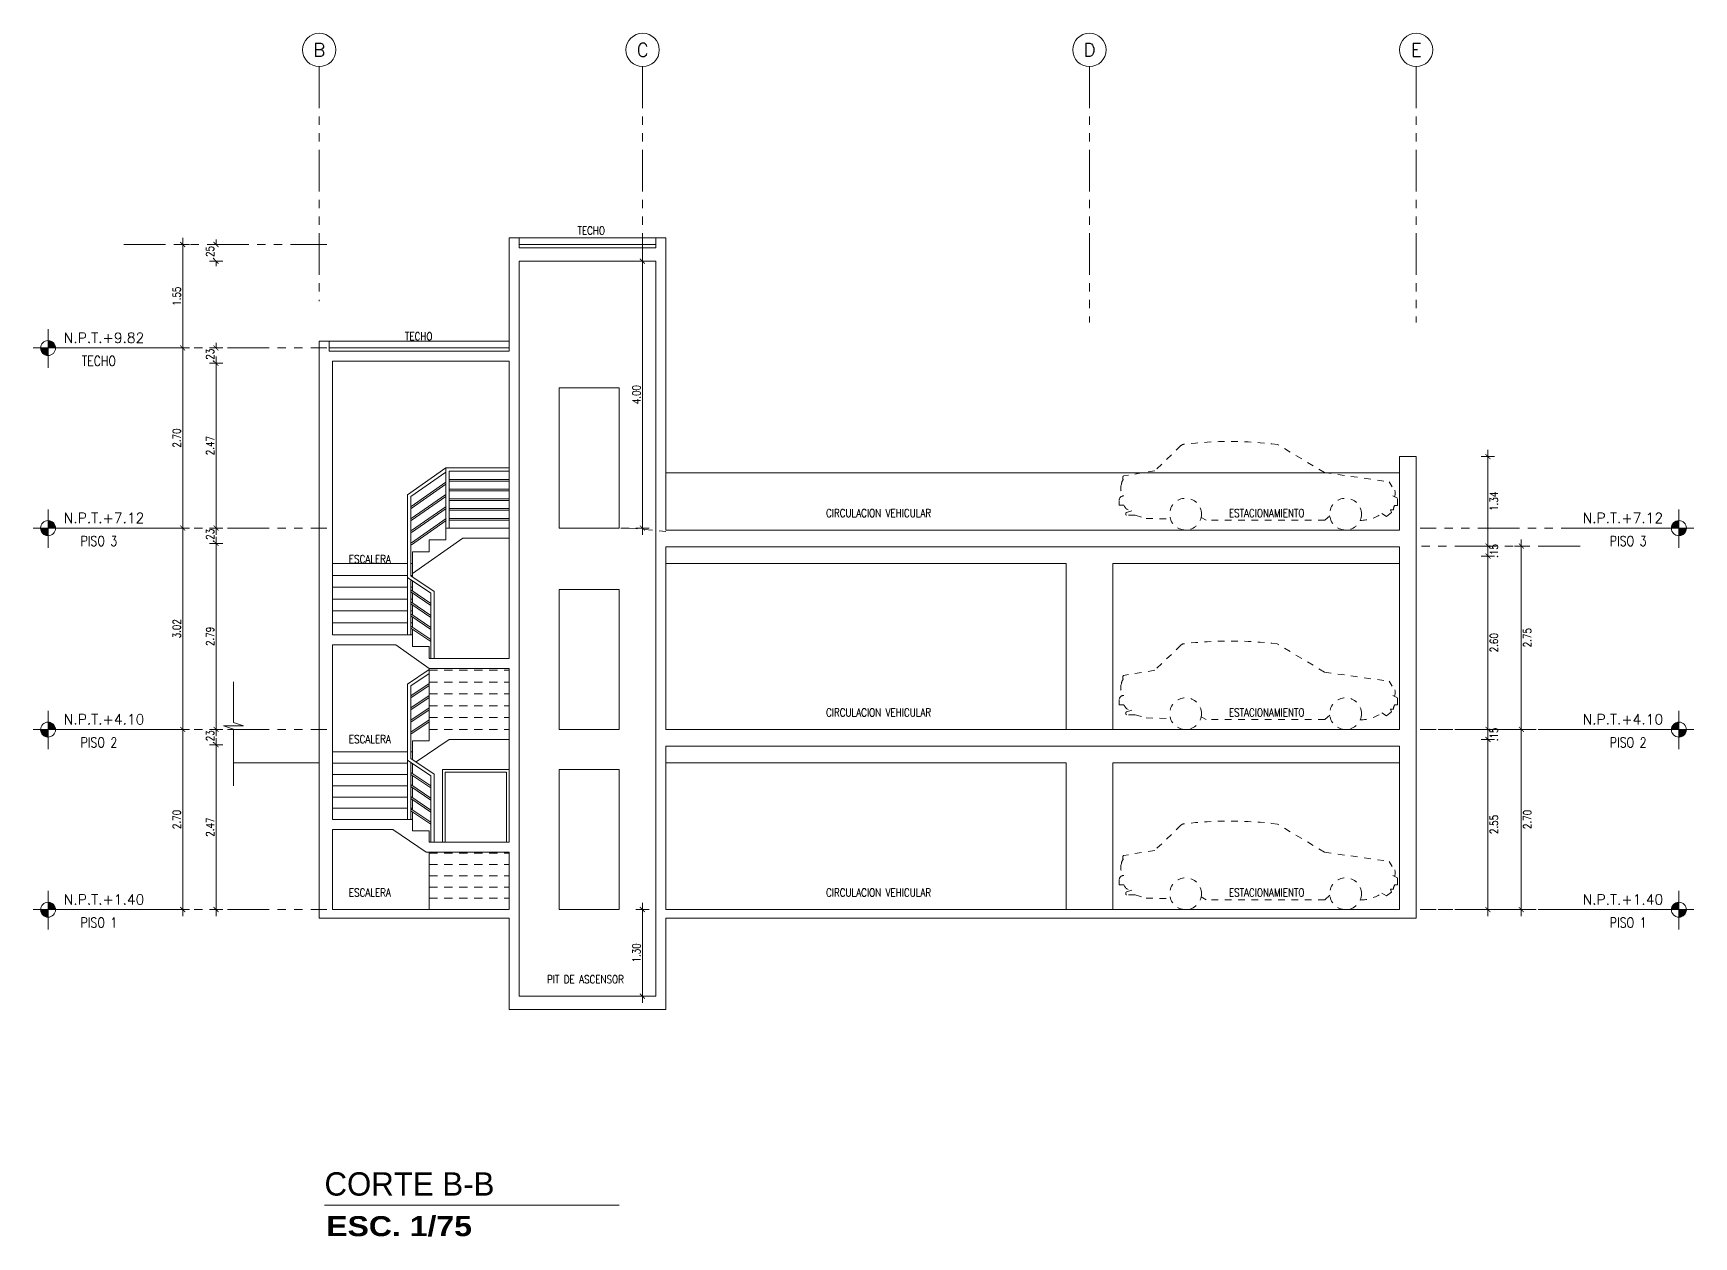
# Model space of a CAD drawing. Header units: millimetres. Extents: x 2085 to 2829, y 1347 to 1643.
# Drawn here: x 2295.91 to 2320.81, y 1400.37 to 1418.41 of the extents above; entities that cross this region are included whole.
import ezdxf
from ezdxf.enums import TextEntityAlignment as Align

# ---------------------------------------------------------------- set-up
doc = ezdxf.new("R2010")
doc.units = ezdxf.units.MM
for name, pattern in [('HIDDEN2', [0.1875, 0.125, -0.0625]), ('PHANTOM', [2.5, 1.25, -0.25, 0.25, -0.25, 0.25, -0.25]), ('PHANTOM2', [1.25, 0.625, -0.125, 0.125, -0.125, 0.125, -0.125])]:
    doc.linetypes.add(name, pattern=pattern)
doc.layers.get('0').update_dxf_attribs({"color": 251, "lineweight": 9})
doc.layers.get('DEFPOINTS').update_dxf_attribs({"color": 251, "lineweight": 9})
for name, color, linetype, lineweight in [('A-BARANDAS', 251, 'Continuous', 9), ('A-COTAS EXT', 251, 'Continuous', 9), ('A-EJES', 251, 'PHANTOM', 9), ('A-HATCH', 251, 'Continuous', 9), ('A-LINEAS', 251, 'Continuous', 9), ('A-MURO BAJO', 251, 'Continuous', 9), ('A-MUROS', 251, 'Continuous', 9), ('A-NIVELES-NPT', 251, 'Continuous', 9), ('A-PROYECCIONES', 251, 'HIDDEN2', 9), ('A-PUERTAS', 251, 'Continuous', 9), ('A-TEXTO-AMBIENTES', 251, 'Continuous', 9), ('A-TEXTO-TITULOS', 251, 'Continuous', 9)]:
    doc.layers.add(name, color=color, linetype=linetype, lineweight=lineweight)
doc.styles.add('R160-75', font='ariblk.ttf', dxfattribs={"height": 0.6})
doc.styles.add('R175-75', font='GOTHIC.TTF', dxfattribs={"height": 0.4})
doc.styles.add('R80', font='romans.shx', dxfattribs={"width": 0.8, "oblique": 15, "height": 0.1})
doc.styles.add('ROMANS', font='romans.shx', dxfattribs={"width": 0.8})
doc.styles.add('TXT_COTAS', font='romans.shx', dxfattribs={"width": 0.8})
doc.dimstyles.new('DLP-COTA 75', dxfattribs={"dimtxt": 0.11, "dimasz": 0.075, "dimexe": 0.1, "dimexo": 0.1, "dimgap": 0.03, "dimtad": 2, "dimzin": 4, "dimdsep": 46, "dimtxsty": 'TXT_COTAS', "dimblk": 'ARCHTICK', "dimcen": 0, "dimdle": 0.1, "dimclrd": 256, "dimclre": 256, "dimclrt": 2, "dimadec": 0, "dimazin": 0, "dimtfac": 1, "dimtix": 1, "dimtofl": 0, "dimtmove": 2, "dimatfit": 3, "dimfxl": 0.1, "dimfxlon": 1, "dimtolj": 1, "dimtzin": 0, "dimlwd": 9, "dimlwe": 9, "dimarcsym": 0})

# ---------------------------------------------------------------- blocks, each defined once
blk = doc.blocks.new('_ArchTick')
at = {"color": 0, "linetype": 'ByBlock', "const_width": 0.15}
blk.add_lwpolyline([(-0.5, -0.5), (0.5, 0.5)], dxfattribs=at)
blk = doc.blocks.new('*D110')
at = {"layer": 'A-COTAS EXT', "lineweight": 9, "transparency": 16777216}
for p, q in [((2298.149, 1407.874), (2298.149, 1411.094)), ((2298.249, 1410.994), (2298.049, 1410.994)), ((2298.249, 1407.974), (2298.049, 1407.974))]:
    blk.add_line(p, q, dxfattribs=at)
at = {"layer": 'DEFPOINTS', "color": 0, "transparency": 16777216}
for p in [(2298.149, 1410.994), (2298.547, 1410.994, 0), (2298.99, 1407.974)]:
    blk.add_point(p, dxfattribs=at)
at = {"layer": 'A-COTAS EXT', "lineweight": 9, "transparency": 16777216, "xscale": 0.075, "yscale": 0.075, "zscale": 0.075}
for p, rotation in [((2298.149, 1410.994), 90), ((2298.149, 1407.974), 270)]:
    blk.add_blockref('_ArchTick', p, dxfattribs=dict(at, rotation=rotation))
at = {"layer": 'A-COTAS EXT', "color": 2, "transparency": 16777216, "insert": (2298.059, 1409.484), "char_height": 0.12, "attachment_point": 5, "rotation": 90, "style": 'TXT_COTAS'}
blk.add_mtext('\\A1;3.02', dxfattribs=at)
blk = doc.blocks.new('*D111')
at = {"layer": 'A-COTAS EXT', "lineweight": 9, "transparency": 16777216}
for p, q in [((2298.749, 1410.764), (2298.549, 1410.764)), ((2298.649, 1407.874), (2298.649, 1410.864)), ((2298.749, 1407.974), (2298.549, 1407.974))]:
    blk.add_line(p, q, dxfattribs=at)
at = {"layer": 'DEFPOINTS', "color": 0, "transparency": 16777216}
for p in [(2298.649, 1410.764), (2298.99, 1410.764, 0), (2298.99, 1407.974)]:
    blk.add_point(p, dxfattribs=at)
at = {"layer": 'A-COTAS EXT', "lineweight": 9, "transparency": 16777216, "xscale": 0.075, "yscale": 0.075, "zscale": 0.075}
for p, rotation in [((2298.649, 1410.764), 90), ((2298.649, 1407.974), 270)]:
    blk.add_blockref('_ArchTick', p, dxfattribs=dict(at, rotation=rotation))
at = {"layer": 'A-COTAS EXT', "color": 2, "transparency": 16777216, "insert": (2298.559, 1409.369), "char_height": 0.12, "attachment_point": 5, "rotation": 90, "style": 'TXT_COTAS'}
blk.add_mtext('\\A1;2.79', dxfattribs=at)
blk = doc.blocks.new('*D112')
at = {"layer": 'A-COTAS EXT', "lineweight": 9, "transparency": 16777216}
for p, q in [((2298.649, 1410.994), (2298.649, 1411.069)), ((2298.749, 1410.994), (2298.549, 1410.994)), ((2298.749, 1410.764), (2298.549, 1410.764)), ((2298.649, 1410.764), (2298.649, 1410.689))]:
    blk.add_line(p, q, dxfattribs=at)
at = {"layer": 'DEFPOINTS', "color": 0, "transparency": 16777216}
for p in [(2298.649, 1410.994), (2298.98, 1410.994), (2298.99, 1410.764)]:
    blk.add_point(p, dxfattribs=at)
at = {"layer": 'A-COTAS EXT', "lineweight": 9, "transparency": 16777216, "xscale": 0.075, "yscale": 0.075, "zscale": 0.075}
for p, rotation in [((2298.649, 1410.994), 270), ((2298.649, 1410.764), 90)]:
    blk.add_blockref('_ArchTick', p, dxfattribs=dict(at, rotation=rotation))
at = {"layer": 'A-COTAS EXT', "color": 2, "transparency": 16777216, "insert": (2298.559, 1410.879), "char_height": 0.12, "attachment_point": 5, "rotation": 90, "style": 'TXT_COTAS'}
blk.add_mtext('\\A1;.23', dxfattribs=at)
blk = doc.blocks.new('*D113')
at = {"layer": 'A-COTAS EXT', "lineweight": 9, "transparency": 16777216}
for p, q in [((2298.149, 1405.174), (2298.149, 1408.074)), ((2298.249, 1407.974), (2298.049, 1407.974)), ((2298.249, 1405.274), (2298.049, 1405.274))]:
    blk.add_line(p, q, dxfattribs=at)
at = {"layer": 'DEFPOINTS', "color": 0, "transparency": 16777216}
for p in [(2298.149, 1407.974), (2298.547, 1407.974), (2298.99, 1405.274)]:
    blk.add_point(p, dxfattribs=at)
at = {"layer": 'A-COTAS EXT', "lineweight": 9, "transparency": 16777216, "xscale": 0.075, "yscale": 0.075, "zscale": 0.075}
for p, rotation in [((2298.149, 1407.974), 90), ((2298.149, 1405.274), 270)]:
    blk.add_blockref('_ArchTick', p, dxfattribs=dict(at, rotation=rotation))
at = {"layer": 'A-COTAS EXT', "color": 2, "transparency": 16777216, "insert": (2298.059, 1406.624), "char_height": 0.12, "attachment_point": 5, "rotation": 90, "style": 'TXT_COTAS'}
blk.add_mtext('\\A1;2.70', dxfattribs=at)
blk = doc.blocks.new('*D114')
at = {"layer": 'A-COTAS EXT', "lineweight": 9, "transparency": 16777216}
for p, q in [((2298.649, 1405.174), (2298.649, 1407.844)), ((2298.749, 1407.744), (2298.549, 1407.744)), ((2298.749, 1405.274), (2298.549, 1405.274))]:
    blk.add_line(p, q, dxfattribs=at)
at = {"layer": 'DEFPOINTS', "color": 0, "transparency": 16777216}
for p in [(2298.649, 1407.744), (2298.99, 1407.744), (2298.99, 1405.274)]:
    blk.add_point(p, dxfattribs=at)
at = {"layer": 'A-COTAS EXT', "lineweight": 9, "transparency": 16777216, "xscale": 0.075, "yscale": 0.075, "zscale": 0.075}
for p, rotation in [((2298.649, 1407.744), 90), ((2298.649, 1405.274), 270)]:
    blk.add_blockref('_ArchTick', p, dxfattribs=dict(at, rotation=rotation))
at = {"layer": 'A-COTAS EXT', "color": 2, "transparency": 16777216, "insert": (2298.559, 1406.509), "char_height": 0.12, "attachment_point": 5, "rotation": 90, "style": 'TXT_COTAS'}
blk.add_mtext('\\A1;2.47', dxfattribs=at)
blk = doc.blocks.new('*D115')
at = {"layer": 'A-COTAS EXT', "lineweight": 9, "transparency": 16777216}
for p, q in [((2298.649, 1407.974), (2298.649, 1408.049)), ((2298.749, 1407.974), (2298.549, 1407.974)), ((2298.749, 1407.744), (2298.549, 1407.744)), ((2298.649, 1407.744), (2298.649, 1407.669))]:
    blk.add_line(p, q, dxfattribs=at)
at = {"layer": 'DEFPOINTS', "color": 0, "transparency": 16777216}
for p in [(2298.649, 1407.974), (2298.98, 1407.974), (2298.99, 1407.744)]:
    blk.add_point(p, dxfattribs=at)
at = {"layer": 'A-COTAS EXT', "lineweight": 9, "transparency": 16777216, "xscale": 0.075, "yscale": 0.075, "zscale": 0.075}
for p, rotation in [((2298.649, 1407.974), 270), ((2298.649, 1407.744), 90)]:
    blk.add_blockref('_ArchTick', p, dxfattribs=dict(at, rotation=rotation))
at = {"layer": 'A-COTAS EXT', "color": 2, "transparency": 16777216, "insert": (2298.559, 1407.859), "char_height": 0.12, "attachment_point": 5, "rotation": 90, "style": 'TXT_COTAS'}
blk.add_mtext('\\A1;.23', dxfattribs=at)
blk = doc.blocks.new('*D116')
at = {"layer": 'A-COTAS EXT', "lineweight": 9, "transparency": 16777216}
for p, q in [((2298.149, 1410.894), (2298.149, 1413.794)), ((2298.249, 1413.694), (2298.049, 1413.694)), ((2298.249, 1410.994), (2298.049, 1410.994))]:
    blk.add_line(p, q, dxfattribs=at)
at = {"layer": 'DEFPOINTS', "color": 0, "transparency": 16777216}
for p in [(2298.149, 1413.694), (2298.547, 1413.694), (2298.99, 1410.994, 0)]:
    blk.add_point(p, dxfattribs=at)
at = {"layer": 'A-COTAS EXT', "lineweight": 9, "transparency": 16777216, "xscale": 0.075, "yscale": 0.075, "zscale": 0.075}
for p, rotation in [((2298.149, 1413.694), 90), ((2298.149, 1410.994), 270)]:
    blk.add_blockref('_ArchTick', p, dxfattribs=dict(at, rotation=rotation))
at = {"layer": 'A-COTAS EXT', "color": 2, "transparency": 16777216, "insert": (2298.059, 1412.344), "char_height": 0.12, "attachment_point": 5, "rotation": 90, "style": 'TXT_COTAS'}
blk.add_mtext('\\A1;2.70', dxfattribs=at)
blk = doc.blocks.new('*D117')
at = {"layer": 'A-COTAS EXT', "lineweight": 9, "transparency": 16777216}
for p, q in [((2298.649, 1410.894), (2298.649, 1413.564)), ((2298.749, 1413.464), (2298.549, 1413.464)), ((2298.749, 1410.994), (2298.549, 1410.994))]:
    blk.add_line(p, q, dxfattribs=at)
at = {"layer": 'DEFPOINTS', "color": 0, "transparency": 16777216}
for p in [(2298.649, 1413.464), (2298.99, 1413.464), (2298.99, 1410.994, 0)]:
    blk.add_point(p, dxfattribs=at)
at = {"layer": 'A-COTAS EXT', "lineweight": 9, "transparency": 16777216, "xscale": 0.075, "yscale": 0.075, "zscale": 0.075}
for p, rotation in [((2298.649, 1413.464), 90), ((2298.649, 1410.994), 270)]:
    blk.add_blockref('_ArchTick', p, dxfattribs=dict(at, rotation=rotation))
at = {"layer": 'A-COTAS EXT', "color": 2, "transparency": 16777216, "insert": (2298.559, 1412.229), "char_height": 0.12, "attachment_point": 5, "rotation": 90, "style": 'TXT_COTAS'}
blk.add_mtext('\\A1;2.47', dxfattribs=at)
blk = doc.blocks.new('*D118')
at = {"layer": 'A-COTAS EXT', "lineweight": 9, "transparency": 16777216}
for p, q in [((2318.224, 1407.874), (2318.224, 1410.824)), ((2318.124, 1410.724), (2318.324, 1410.724)), ((2318.124, 1407.974), (2318.324, 1407.974))]:
    blk.add_line(p, q, dxfattribs=at)
at = {"layer": 'DEFPOINTS', "color": 0, "transparency": 16777216}
for p in [(2317.825, 1410.724, 0), (2318.224, 1410.724), (2317.382, 1407.974)]:
    blk.add_point(p, dxfattribs=at)
at = {"layer": 'A-COTAS EXT', "lineweight": 9, "transparency": 16777216, "xscale": 0.075, "yscale": 0.075, "zscale": 0.075}
for p, rotation in [((2318.224, 1410.724), 90), ((2318.224, 1407.974), 270)]:
    blk.add_blockref('_ArchTick', p, dxfattribs=dict(at, rotation=rotation))
at = {"layer": 'A-COTAS EXT', "color": 2, "transparency": 16777216, "insert": (2318.314, 1409.349), "char_height": 0.12, "attachment_point": 5, "rotation": 90, "style": 'TXT_COTAS'}
blk.add_mtext('\\A1;2.75', dxfattribs=at)
blk = doc.blocks.new('*D119')
at = {"layer": 'A-COTAS EXT', "lineweight": 9, "transparency": 16777216}
for p, q in [((2317.624, 1410.574), (2317.824, 1410.574)), ((2317.724, 1407.874), (2317.724, 1410.674)), ((2317.624, 1407.974), (2317.824, 1407.974))]:
    blk.add_line(p, q, dxfattribs=at)
at = {"layer": 'DEFPOINTS', "color": 0, "transparency": 16777216}
for p in [(2317.382, 1410.574, 0), (2317.724, 1410.574), (2317.382, 1407.974)]:
    blk.add_point(p, dxfattribs=at)
at = {"layer": 'A-COTAS EXT', "lineweight": 9, "transparency": 16777216, "xscale": 0.075, "yscale": 0.075, "zscale": 0.075}
for p, rotation in [((2317.724, 1410.574), 90), ((2317.724, 1407.974), 270)]:
    blk.add_blockref('_ArchTick', p, dxfattribs=dict(at, rotation=rotation))
at = {"layer": 'A-COTAS EXT', "color": 2, "transparency": 16777216, "insert": (2317.814, 1409.274), "char_height": 0.12, "attachment_point": 5, "rotation": 90, "style": 'TXT_COTAS'}
blk.add_mtext('\\A1;2.60', dxfattribs=at)
blk = doc.blocks.new('*D120')
at = {"layer": 'A-COTAS EXT', "lineweight": 9, "transparency": 16777216}
for p, q in [((2317.724, 1410.724), (2317.724, 1410.799)), ((2317.624, 1410.724), (2317.824, 1410.724)), ((2317.624, 1410.574), (2317.824, 1410.574)), ((2317.724, 1410.574), (2317.724, 1410.499))]:
    blk.add_line(p, q, dxfattribs=at)
at = {"layer": 'DEFPOINTS', "color": 0, "transparency": 16777216}
for p in [(2317.382, 1410.574), (2317.392, 1410.724), (2317.724, 1410.724)]:
    blk.add_point(p, dxfattribs=at)
at = {"layer": 'A-COTAS EXT', "lineweight": 9, "transparency": 16777216, "xscale": 0.075, "yscale": 0.075, "zscale": 0.075}
for p, rotation in [((2317.724, 1410.724), 270), ((2317.724, 1410.574), 90)]:
    blk.add_blockref('_ArchTick', p, dxfattribs=dict(at, rotation=rotation))
at = {"layer": 'A-COTAS EXT', "color": 2, "transparency": 16777216, "insert": (2317.814, 1410.649), "char_height": 0.12, "attachment_point": 5, "rotation": 90, "style": 'TXT_COTAS'}
blk.add_mtext('\\A1;.15', dxfattribs=at)
blk = doc.blocks.new('*D121')
at = {"layer": 'A-COTAS EXT', "lineweight": 9, "transparency": 16777216}
for p, q in [((2318.224, 1405.174), (2318.224, 1408.074)), ((2318.124, 1407.974), (2318.324, 1407.974)), ((2318.124, 1405.274), (2318.324, 1405.274))]:
    blk.add_line(p, q, dxfattribs=at)
at = {"layer": 'DEFPOINTS', "color": 0, "transparency": 16777216}
for p in [(2317.825, 1407.974), (2318.224, 1407.974), (2317.382, 1405.274)]:
    blk.add_point(p, dxfattribs=at)
at = {"layer": 'A-COTAS EXT', "lineweight": 9, "transparency": 16777216, "xscale": 0.075, "yscale": 0.075, "zscale": 0.075}
for p, rotation in [((2318.224, 1407.974), 90), ((2318.224, 1405.274), 270)]:
    blk.add_blockref('_ArchTick', p, dxfattribs=dict(at, rotation=rotation))
at = {"layer": 'A-COTAS EXT', "color": 2, "transparency": 16777216, "insert": (2318.314, 1406.624), "char_height": 0.12, "attachment_point": 5, "rotation": 90, "style": 'TXT_COTAS'}
blk.add_mtext('\\A1;2.70', dxfattribs=at)
blk = doc.blocks.new('*D122')
at = {"layer": 'A-COTAS EXT', "lineweight": 9, "transparency": 16777216}
for p, q in [((2317.624, 1407.824), (2317.824, 1407.824)), ((2317.724, 1405.174), (2317.724, 1407.924)), ((2317.624, 1405.274), (2317.824, 1405.274))]:
    blk.add_line(p, q, dxfattribs=at)
at = {"layer": 'DEFPOINTS', "color": 0, "transparency": 16777216}
for p in [(2317.382, 1407.824), (2317.724, 1407.824), (2317.382, 1405.274)]:
    blk.add_point(p, dxfattribs=at)
at = {"layer": 'A-COTAS EXT', "lineweight": 9, "transparency": 16777216, "xscale": 0.075, "yscale": 0.075, "zscale": 0.075}
for p, rotation in [((2317.724, 1407.824), 90), ((2317.724, 1405.274), 270)]:
    blk.add_blockref('_ArchTick', p, dxfattribs=dict(at, rotation=rotation))
at = {"layer": 'A-COTAS EXT', "color": 2, "transparency": 16777216, "insert": (2317.814, 1406.549), "char_height": 0.12, "attachment_point": 5, "rotation": 90, "style": 'TXT_COTAS'}
blk.add_mtext('\\A1;2.55', dxfattribs=at)
blk = doc.blocks.new('*D123')
at = {"layer": 'A-COTAS EXT', "lineweight": 9, "transparency": 16777216}
for p, q in [((2317.724, 1407.974), (2317.724, 1408.049)), ((2317.624, 1407.974), (2317.824, 1407.974)), ((2317.624, 1407.824), (2317.824, 1407.824)), ((2317.724, 1407.824), (2317.724, 1407.749))]:
    blk.add_line(p, q, dxfattribs=at)
at = {"layer": 'DEFPOINTS', "color": 0, "transparency": 16777216}
for p in [(2317.382, 1407.824), (2317.392, 1407.974), (2317.724, 1407.974)]:
    blk.add_point(p, dxfattribs=at)
at = {"layer": 'A-COTAS EXT', "lineweight": 9, "transparency": 16777216, "xscale": 0.075, "yscale": 0.075, "zscale": 0.075}
for p, rotation in [((2317.724, 1407.974), 270), ((2317.724, 1407.824), 90)]:
    blk.add_blockref('_ArchTick', p, dxfattribs=dict(at, rotation=rotation))
at = {"layer": 'A-COTAS EXT', "color": 2, "transparency": 16777216, "insert": (2317.814, 1407.899), "char_height": 0.12, "attachment_point": 5, "rotation": 90, "style": 'TXT_COTAS'}
blk.add_mtext('\\A1;.15', dxfattribs=at)
blk = doc.blocks.new('*D124')
at = {"layer": 'A-COTAS EXT', "lineweight": 9, "transparency": 16777216}
for p, q in [((2317.624, 1412.064), (2317.824, 1412.064)), ((2317.724, 1410.624), (2317.724, 1412.164)), ((2317.624, 1410.724), (2317.824, 1410.724))]:
    blk.add_line(p, q, dxfattribs=at)
at = {"layer": 'DEFPOINTS', "color": 0, "transparency": 16777216}
for p in [(2316.647, 1412.064, 0), (2317.724, 1412.064), (2317.382, 1410.724, 0)]:
    blk.add_point(p, dxfattribs=at)
at = {"layer": 'A-COTAS EXT', "lineweight": 9, "transparency": 16777216, "xscale": 0.075, "yscale": 0.075, "zscale": 0.075}
for p, rotation in [((2317.724, 1412.064), 90), ((2317.724, 1410.724), 270)]:
    blk.add_blockref('_ArchTick', p, dxfattribs=dict(at, rotation=rotation))
at = {"layer": 'A-COTAS EXT', "color": 2, "transparency": 16777216, "insert": (2317.814, 1411.394), "char_height": 0.12, "attachment_point": 5, "rotation": 90, "style": 'TXT_COTAS'}
blk.add_mtext('\\A1;1.34', dxfattribs=at)
blk = doc.blocks.new('A$C69A92EB5')
at = {"layer": 'A-PROYECCIONES', "color": 252, "ltscale": 0.7}
for p, q in [((-1.245, 1.117), (-1.639, 0.74)), ((0.908, 0.712), (0.204, 1.134)), ((-1.639, 0.74), (-2.108, 0.662)), ((0.908, 0.712), (1.876, 0.575)), ((1.923, 0.5), (1.876, 0.575)), ((-2.172, 0.294), (-2.172, 0.223)), ((2.001, 0.328), (1.932, 0.363)), ((2.001, 0.221), (2.001, 0.328)), ((-2.102, 0.223), (-2.172, 0.223)), ((-1.982, 0.141), (-2.064, 0.116)), ((-1.932, 0.074), (-2.064, 0.074)), ((-1.932, 0.074), (-1.766, 0.025)), ((-1.766, 0.025), (-1.402, 0.016)), ((-0.868, 0), (-0.944, 0.041)), ((0.911, 0), (-0.868, 0)), ((0.911, 0), (0.987, 0.067)), ((1.766, 0.1), (1.839, 0.056)), ((1.839, 0.056), (1.913, 0.115)), ((1.913, 0.115), (1.895, 0.156)), ((1.942, 0.156), (1.895, 0.156)), ((1.962, 0.221), (2.001, 0.221))]:
    blk.add_line(p, q, dxfattribs=at)
for centre in [(-1.176, 0.09), (1.224, 0.09)]:
    blk.add_circle(centre, 0.238, dxfattribs=at)
for centre, radius, start, end in [((-1.195, 1.068), 0.07, 96.8241, 135.38), ((-0.512, -4.644), 5.823, 82.9344, 96.8241), ((-1.98, 0.481), 0.169, 160.2802, 223.6862), ((-2, 0.525), 0.139, 143.2856, 174.5745), ((-2.065, 0.631), 0.0529, 144.5797, 206.5352), ((1.843, 0.404), 0.125, 334.4822, 50.1738), ((-2.102, 0.294), 0.07, 90, 180), ((-1.982, 0.27), 0.129, 201.1239, 270), ((-2.047, 0.095), 0.0269, 129.8126, 230.1874), ((1.442, 0.555), 0.559, 270, 305.3582), ((2.056, 0.156), 0.115, 145.5522, 179.8152)]:
    blk.add_arc(centre, radius, start, end, dxfattribs=at)
blk = doc.blocks.new('*D131')
at = {"layer": 'A-COTAS EXT', "lineweight": 9, "transparency": 16777216}
for p, q in [((2298.249, 1415.244), (2298.049, 1415.244)), ((2298.149, 1413.594), (2298.149, 1415.344)), ((2298.249, 1413.694), (2298.049, 1413.694))]:
    blk.add_line(p, q, dxfattribs=at)
at = {"layer": 'DEFPOINTS', "color": 0, "transparency": 16777216}
for p in [(2298.149, 1415.244), (2298.99, 1415.244), (2298.99, 1413.694)]:
    blk.add_point(p, dxfattribs=at)
at = {"layer": 'A-COTAS EXT', "lineweight": 9, "transparency": 16777216, "xscale": 0.075, "yscale": 0.075, "zscale": 0.075}
for p, rotation in [((2298.149, 1415.244), 90), ((2298.149, 1413.694), 270)]:
    blk.add_blockref('_ArchTick', p, dxfattribs=dict(at, rotation=rotation))
at = {"layer": 'A-COTAS EXT', "color": 2, "transparency": 16777216, "insert": (2298.059, 1414.469), "char_height": 0.12, "attachment_point": 5, "rotation": 90, "style": 'TXT_COTAS'}
blk.add_mtext('\\A1;1.55', dxfattribs=at)
blk = doc.blocks.new('*D142')
at = {"layer": 'A-COTAS EXT', "lineweight": 9, "transparency": 16777216}
for p, q in [((2298.749, 1415.244), (2298.549, 1415.244)), ((2298.649, 1415.244), (2298.649, 1415.319)), ((2298.749, 1414.994), (2298.549, 1414.994)), ((2298.649, 1414.994), (2298.649, 1414.919))]:
    blk.add_line(p, q, dxfattribs=at)
at = {"layer": 'DEFPOINTS', "color": 0, "transparency": 16777216}
for p in [(2298.649, 1415.244), (2298.99, 1415.244), (2298.99, 1414.994)]:
    blk.add_point(p, dxfattribs=at)
at = {"layer": 'A-COTAS EXT', "lineweight": 9, "transparency": 16777216, "xscale": 0.075, "yscale": 0.075, "zscale": 0.075}
for p, rotation in [((2298.649, 1415.244), 270), ((2298.649, 1414.994), 90)]:
    blk.add_blockref('_ArchTick', p, dxfattribs=dict(at, rotation=rotation))
at = {"layer": 'A-COTAS EXT', "color": 2, "transparency": 16777216, "insert": (2298.559, 1415.119), "char_height": 0.12, "attachment_point": 5, "rotation": 90, "style": 'TXT_COTAS'}
blk.add_mtext('\\A1;.25', dxfattribs=at)
blk = doc.blocks.new('*D143')
at = {"layer": 'A-COTAS EXT', "lineweight": 9, "transparency": 16777216}
for p, q in [((2298.649, 1413.694), (2298.649, 1413.769)), ((2298.749, 1413.694), (2298.549, 1413.694)), ((2298.749, 1413.464), (2298.549, 1413.464)), ((2298.649, 1413.464), (2298.649, 1413.389))]:
    blk.add_line(p, q, dxfattribs=at)
at = {"layer": 'DEFPOINTS', "color": 0, "transparency": 16777216}
for p in [(2298.649, 1413.694), (2298.99, 1413.694), (2298.99, 1413.464, 0)]:
    blk.add_point(p, dxfattribs=at)
at = {"layer": 'A-COTAS EXT', "lineweight": 9, "transparency": 16777216, "xscale": 0.075, "yscale": 0.075, "zscale": 0.075}
for p, rotation in [((2298.649, 1413.694), 270), ((2298.649, 1413.464), 90)]:
    blk.add_blockref('_ArchTick', p, dxfattribs=dict(at, rotation=rotation))
at = {"layer": 'A-COTAS EXT', "color": 2, "transparency": 16777216, "insert": (2298.559, 1413.579), "char_height": 0.12, "attachment_point": 5, "rotation": 90, "style": 'TXT_COTAS'}
blk.add_mtext('\\A1;.23', dxfattribs=at)
blk = doc.blocks.new('*D144')
at = {"layer": 'A-COTAS EXT', "lineweight": 9, "transparency": 16777216}
for p, q in [((2305.043, 1405.374), (2305.043, 1403.874)), ((2305.143, 1405.274), (2304.943, 1405.274)), ((2305.143, 1403.974), (2304.943, 1403.974))]:
    blk.add_line(p, q, dxfattribs=at)
at = {"layer": 'DEFPOINTS', "color": 0, "transparency": 16777216}
for p in [(2305.247, 1405.274), (2305.043, 1403.974), (2305.247, 1403.974)]:
    blk.add_point(p, dxfattribs=at)
at = {"layer": 'A-COTAS EXT', "lineweight": 9, "transparency": 16777216, "xscale": 0.075, "yscale": 0.075, "zscale": 0.075}
for p, rotation in [((2305.043, 1405.274), 90), ((2305.043, 1403.974), 270)]:
    blk.add_blockref('_ArchTick', p, dxfattribs=dict(at, rotation=rotation))
at = {"layer": 'A-COTAS EXT', "color": 2, "transparency": 16777216, "insert": (2304.953, 1404.624), "char_height": 0.12, "attachment_point": 5, "rotation": 90, "style": 'TXT_COTAS'}
blk.add_mtext('\\A1;1.30', dxfattribs=at)
blk = doc.blocks.new('*D138')
at = {"layer": 'A-COTAS EXT', "lineweight": 9, "transparency": 16777216}
for p, q in [((2305.143, 1414.994), (2304.943, 1414.994)), ((2305.043, 1410.894), (2305.043, 1415.094)), ((2305.143, 1410.994), (2304.943, 1410.994))]:
    blk.add_line(p, q, dxfattribs=at)
at = {"layer": 'DEFPOINTS', "color": 0, "transparency": 16777216}
for p in [(2305.043, 1414.994), (2305.247, 1414.994), (2305.247, 1410.994)]:
    blk.add_point(p, dxfattribs=at)
at = {"layer": 'A-COTAS EXT', "lineweight": 9, "transparency": 16777216, "xscale": 0.075, "yscale": 0.075, "zscale": 0.075}
for p, rotation in [((2305.043, 1414.994), 90), ((2305.043, 1410.994), 270)]:
    blk.add_blockref('_ArchTick', p, dxfattribs=dict(at, rotation=rotation))
at = {"layer": 'A-COTAS EXT', "color": 2, "transparency": 16777216, "insert": (2304.953, 1412.994), "char_height": 0.12, "attachment_point": 5, "rotation": 90, "style": 'TXT_COTAS'}
blk.add_mtext('\\A1;4.00', dxfattribs=at)
blk = doc.blocks.new('SIM NIVEL PLANTA')
at = {"linetype": 'Continuous'}
h = blk.add_hatch(dxfattribs=at)
h.set_pattern_fill('_USER', color=256, scale=0.099996, angle=45, style=0, pattern_type=0)
h.set_pattern_definition([(45, (35396.10581, 26516.4892), (-0.0707080889, 0.0707080889), [])])
h.paths.add_polyline_path([(-17.03, 0), (-15.53, 0, 0.409209), (-17.03, 1.47)])
h.paths.add_polyline_path([(-18.53, 0, 0.419236), (-17.03, -1.53), (-17.03, 0)])
for p, q in [((-17.03, -3.97), (-17.03, 3.72)), ((4.81, 0), (-20, 0))]:
    blk.add_line(p, q)
blk.add_circle((-17.03, -0.03), 1.5, dxfattribs=at)
at = {"style": 'R80'}
blk.add_attdef('N.P.T.+0.00', text='', height=2.03, dxfattribs=at).set_placement((-5.83, 2.01), align=Align.MIDDLE_CENTER)

msp = doc.modelspace()

# ---------------------------------------------------------------- linework, layer by layer
at = {"color": 8}
for p, q in [((2303.197, 1415.344), (2305.247, 1415.344)), ((2300.347, 1413.794), (2303.047, 1413.794)), ((2305.397, 1411.822, 0.006), (2316.397, 1411.822, 0))]:
    msp.add_line(p, q, dxfattribs=at)
at = {"color": 6}
for p, q in [((2301.522, 1411.494), (2302.097, 1411.894)), ((2301.572, 1411.468), (2302.097, 1411.833)), ((2301.574, 1411.317), (2302.097, 1411.68)), ((2301.575, 1411.287), (2302.097, 1411.65)), ((2301.522, 1411.494), (2301.522, 1410.251)), ((2301.572, 1411.467), (2301.572, 1410.278)), ((2301.577, 1411.136), (2302.097, 1411.498)), ((2301.577, 1411.106), (2302.097, 1411.468)), ((2301.579, 1410.955), (2302.099, 1411.317)), ((2301.58, 1410.925), (2302.1, 1411.287)), ((2301.582, 1410.774), (2302.102, 1411.136)), ((2301.582, 1410.744), (2302.102, 1411.106)), ((2301.572, 1410.278), (2301.922, 1410.042)), ((2301.522, 1410.251), (2301.872, 1410.015)), ((2301.522, 1410.251), (2301.522, 1409.395)), ((2301.572, 1410.218), (2301.572, 1409.395)), ((2301.572, 1410.067), (2301.872, 1409.864)), ((2301.572, 1410.037), (2301.872, 1409.834)), ((2301.872, 1410.015), (2301.872, 1409.039)), ((2301.922, 1410.042), (2301.922, 1409.039)), ((2301.572, 1409.886), (2301.872, 1409.683)), ((2301.572, 1409.856), (2301.872, 1409.653)), ((2301.572, 1409.705), (2301.872, 1409.502)), ((2301.572, 1409.675), (2301.872, 1409.472)), ((2301.572, 1409.524), (2301.872, 1409.321)), ((2301.572, 1409.494), (2301.872, 1409.291)), ((2301.522, 1408.654), (2301.847, 1408.874)), ((2301.572, 1408.628), (2301.847, 1408.813)), ((2301.522, 1408.654), (2301.522, 1407.636)), ((2301.572, 1408.477), (2301.847, 1408.662)), ((2301.572, 1408.447), (2301.847, 1408.632)), ((2301.572, 1408.628), (2301.572, 1407.636)), ((2301.572, 1408.296), (2301.847, 1408.481)), ((2301.572, 1408.266), (2301.847, 1408.451)), ((2301.572, 1408.115), (2301.847, 1408.3)), ((2301.572, 1408.085), (2301.847, 1408.27)), ((2301.572, 1407.934), (2301.847, 1408.119)), ((2301.572, 1407.904), (2301.847, 1408.089)), ((2301.522, 1407.636), (2301.522, 1406.624)), ((2301.572, 1407.636), (2301.572, 1407.54)), ((2301.572, 1407.54), (2301.922, 1407.304)), ((2301.522, 1407.514), (2301.872, 1407.278)), ((2301.572, 1407.48), (2301.572, 1406.624)), ((2301.572, 1407.329), (2301.872, 1407.127)), ((2301.572, 1407.299), (2301.872, 1407.097)), ((2301.872, 1407.278), (2301.872, 1406.286)), ((2301.922, 1407.304), (2301.922, 1406.286)), ((2301.572, 1407.148), (2301.872, 1406.946)), ((2301.572, 1407.118), (2301.872, 1406.916)), ((2301.518, 1406.792), (2301.522, 1406.79)), ((2301.572, 1406.967), (2301.872, 1406.765)), ((2301.572, 1406.937), (2301.872, 1406.735)), ((2301.572, 1406.786), (2301.872, 1406.584)), ((2301.572, 1406.756), (2301.872, 1406.554))]:
    msp.add_line(p, q, dxfattribs=at)
at = {"layer": 'A-BARANDAS'}
for p, q in [((2303.047, 1411.894), (2302.097, 1411.894)), ((2302.097, 1411.894), (2302.097, 1410.994)), ((2303.047, 1411.844), (2302.147, 1411.844)), ((2302.147, 1411.844), (2302.147, 1410.994)), ((2303.047, 1411.723), (2302.147, 1411.723)), ((2303.047, 1411.698), (2302.147, 1411.698)), ((2302.147, 1411.577), (2303.047, 1411.577)), ((2302.147, 1411.552), (2303.047, 1411.552)), ((2302.147, 1411.431), (2303.047, 1411.431)), ((2302.147, 1411.406), (2303.047, 1411.406)), ((2302.147, 1411.285), (2303.047, 1411.285)), ((2302.147, 1411.26), (2303.047, 1411.26)), ((2302.147, 1411.139), (2303.047, 1411.139)), ((2302.147, 1411.114), (2303.047, 1411.114))]:
    msp.add_line(p, q, dxfattribs=at)
at = {"layer": 'A-EJES', "ltscale": 0.5}
for p, q in [((2297.268, 1415.244, 0), (2300.312, 1415.244, 0)), ((2297.572, 1413.694), (2300.312, 1413.694)), ((2297.572, 1410.994, 0), (2300.312, 1410.994, 0)), ((2319.449, 1410.994, 0), (2316.709, 1410.994, 0)), ((2319.104, 1410.724, 0), (2316.66, 1410.724, 0)), ((2297.572, 1407.974), (2300.312, 1407.974)), ((2319.104, 1407.974), (2316.66, 1407.974)), ((2319.449, 1407.974), (2316.709, 1407.974)), ((2297.572, 1405.274), (2300.312, 1405.274)), ((2319.104, 1405.274), (2316.66, 1405.274)), ((2319.449, 1405.274), (2316.709, 1405.274))]:
    msp.add_line(p, q, dxfattribs=at)
at = {"layer": 'A-EJES', "linetype": 'PHANTOM2'}
for points in [[(2300.197, 1417.915), (2300.197, 1414.394)], [(2305.047, 1417.915), (2305.047, 1414.074)], [(2311.747, 1417.915), (2311.747, 1414.074)], [(2316.647, 1417.915), (2316.647, 1414.074)]]:
    msp.add_lwpolyline(points, dxfattribs=at)
at = {"layer": 'A-EJES', "linetype": 'Continuous'}
for centre in [(2300.197, 1418.162), (2305.047, 1418.162), (2311.747, 1418.162), (2316.647, 1418.162)]:
    msp.add_circle(centre, 0.25, dxfattribs=at)
at = {"layer": 'A-LINEAS', "linetype": 'Continuous'}
msp.add_lwpolyline([(2298.91, 1407.13), (2298.91, 1407.98), (2298.76, 1408.03), (2299.06, 1408.03), (2298.91, 1408.08), (2298.91, 1408.686)], dxfattribs=at)
at = {"layer": 'A-MURO BAJO'}
for p, q in [((2303.197, 1415.244), (2305.247, 1415.244)), ((2300.347, 1413.694), (2303.047, 1413.694)), ((2301.597, 1410.312), (2302.351, 1410.844)), ((2301.847, 1410.638), (2301.847, 1410.816)), ((2301.847, 1410.816), (2302.097, 1410.816)), ((2302.097, 1410.994), (2303.047, 1410.994)), ((2302.097, 1410.816), (2302.097, 1410.991)), ((2302.351, 1410.844), (2303.047, 1410.844)), ((2301.597, 1410.261), (2301.597, 1410.638)), ((2301.597, 1410.638), (2301.847, 1410.638)), ((2301.522, 1410.461), (2300.397, 1410.461)), ((2301.526, 1410.283), (2300.397, 1410.283)), ((2301.597, 1410.461), (2301.572, 1410.461)), ((2301.597, 1410.283), (2301.572, 1410.283)), ((2305.397, 1410.464), (2311.397, 1410.464)), ((2311.397, 1410.464), (2311.397, 1407.974)), ((2312.097, 1410.464), (2312.097, 1407.974)), ((2312.097, 1410.464), (2316.397, 1410.464)), ((2301.522, 1410.105), (2300.397, 1410.105)), ((2301.597, 1410.105), (2301.572, 1410.105)), ((2301.597, 1410.05), (2301.597, 1410.201)), ((2301.597, 1409.869), (2301.597, 1410.02)), ((2301.522, 1409.928), (2300.397, 1409.928)), ((2301.573, 1409.999), (2301.572, 1409.999)), ((2301.597, 1409.928), (2301.572, 1409.928)), ((2301.597, 1409.688), (2301.597, 1409.839)), ((2301.522, 1409.75), (2300.397, 1409.75)), ((2301.522, 1409.572), (2300.397, 1409.572)), ((2301.597, 1409.75), (2301.572, 1409.75)), ((2301.597, 1409.572), (2301.572, 1409.572)), ((2301.597, 1409.507), (2301.597, 1409.658)), ((2301.597, 1409.395), (2301.597, 1409.477)), ((2301.847, 1408.889), (2301.847, 1407.974)), ((2301.597, 1407.524), (2301.597, 1407.805)), ((2301.597, 1407.805), (2301.847, 1407.805)), ((2302.143, 1407.824), (2301.648, 1407.489)), ((2301.847, 1407.805), (2301.847, 1407.974)), ((2302.143, 1407.824), (2303.047, 1407.824)), ((2301.522, 1407.636), (2300.397, 1407.636)), ((2301.597, 1407.636), (2301.572, 1407.636)), ((2301.522, 1407.467), (2300.397, 1407.467)), ((2301.522, 1407.299), (2300.397, 1407.299)), ((2301.573, 1407.299), (2301.572, 1407.299)), ((2301.597, 1407.312), (2301.597, 1407.463)), ((2301.603, 1407.459), (2301.597, 1407.455)), ((2301.597, 1407.131), (2301.597, 1407.282)), ((2305.397, 1407.474), (2311.397, 1407.474)), ((2311.397, 1407.474), (2311.397, 1405.274)), ((2312.097, 1407.474), (2316.397, 1407.474)), ((2312.097, 1407.474), (2312.097, 1405.274)), ((2301.522, 1407.13), (2300.397, 1407.13)), ((2301.597, 1406.95), (2301.597, 1407.101)), ((2301.522, 1406.961), (2300.397, 1406.961)), ((2301.522, 1406.792), (2300.397, 1406.792)), ((2301.597, 1406.792), (2301.572, 1406.792)), ((2301.597, 1406.961), (2301.581, 1406.961)), ((2301.597, 1406.769), (2301.597, 1406.92)), ((2301.597, 1406.624), (2301.597, 1406.739)), ((2301.847, 1406.136), (2301.847, 1405.274))]:
    msp.add_line(p, q, dxfattribs=at)
for points in [[(2303.797, 1413.094), (2304.697, 1413.094), (2304.697, 1410.994), (2303.797, 1410.994)], [(2303.797, 1410.074), (2304.697, 1410.074), (2304.697, 1407.974), (2303.797, 1407.974)], [(2303.797, 1407.374), (2304.697, 1407.374), (2304.697, 1405.274), (2303.797, 1405.274)]]:
    msp.add_lwpolyline(points, close=True, dxfattribs=at)
at = {"layer": 'A-MUROS'}
for p, q in [((2303.047, 1415.344), (2303.047, 1413.644)), ((2303.197, 1415.344), (2303.047, 1415.344)), ((2303.197, 1415.194), (2303.197, 1415.344)), ((2305.247, 1415.194), (2305.247, 1415.344)), ((2305.247, 1415.344), (2305.397, 1415.344)), ((2305.397, 1415.344), (2305.397, 1410.964)), ((2303.197, 1415.194), (2305.247, 1415.194)), ((2303.197, 1414.994), (2303.197, 1407.974)), ((2303.197, 1414.994), (2305.247, 1414.994)), ((2305.247, 1414.994), (2305.247, 1403.974)), ((2300.197, 1405.144), (2300.197, 1413.794)), ((2300.347, 1413.794), (2300.197, 1413.794)), ((2300.347, 1413.644), (2300.347, 1413.794)), ((2300.347, 1413.644), (2303.047, 1413.644)), ((2300.397, 1409.395), (2300.397, 1413.494)), ((2300.397, 1413.494), (2303.047, 1413.494)), ((2303.047, 1413.494), (2303.047, 1409.039)), ((2316.397, 1412.064, 0), (2316.647, 1412.064, 0)), ((2316.397, 1410.964), (2316.397, 1412.064, 0)), ((2316.647, 1405.144), (2316.647, 1412.064, 0)), ((2305.397, 1410.964), (2316.397, 1410.964)), ((2305.397, 1410.714), (2305.397, 1407.974)), ((2305.397, 1410.714), (2316.397, 1410.714)), ((2316.397, 1407.974), (2316.397, 1410.714)), ((2300.397, 1406.624), (2300.397, 1409.245)), ((2300.397, 1409.245), (2301.347, 1409.245)), ((2301.347, 1409.245), (2301.847, 1408.889)), ((2301.847, 1408.889), (2303.047, 1408.889)), ((2303.047, 1408.889), (2303.047, 1406.286)), ((2303.197, 1407.974), (2303.197, 1403.974)), ((2305.397, 1407.974), (2316.397, 1407.974)), ((2305.397, 1407.724), (2305.397, 1405.274)), ((2305.397, 1407.724), (2316.397, 1407.724)), ((2316.397, 1405.274), (2316.397, 1407.724)), ((2300.197, 1407.474), (2298.91, 1407.474)), ((2300.397, 1405.274), (2300.397, 1406.474)), ((2300.397, 1406.474), (2301.301, 1406.474)), ((2301.301, 1406.474), (2301.801, 1406.136)), ((2301.801, 1406.136), (2303.047, 1406.136)), ((2303.047, 1406.136), (2303.047, 1405.274)), ((2300.197, 1405.144), (2303.047, 1405.144)), ((2300.397, 1405.274), (2303.047, 1405.274)), ((2303.047, 1405.144), (2303.047, 1403.774)), ((2305.397, 1405.274), (2316.397, 1405.274)), ((2305.397, 1405.144), (2305.397, 1403.774)), ((2305.397, 1405.144), (2316.647, 1405.144)), ((2303.197, 1403.974), (2305.247, 1403.974)), ((2303.047, 1403.774), (2305.397, 1403.774))]:
    msp.add_line(p, q, dxfattribs=at)
at = {"layer": 'A-MUROS', "color": 251}
for points in [[(2303.047, 1409.039), (2301.847, 1409.039), (2301.847, 1409.217), (2301.597, 1409.217), (2301.597, 1409.395), (2300.397, 1409.395)], [(2303.047, 1406.286), (2301.847, 1406.286), (2301.847, 1406.455), (2301.597, 1406.455), (2301.597, 1406.624), (2300.397, 1406.624)]]:
    msp.add_lwpolyline(points, dxfattribs=at)
at = {"layer": 'A-PROYECCIONES'}
for p, q in [((2304.847, 1410.994), (2304.531, 1410.994)), ((2304.847, 1410.994), (2305.397, 1410.944)), ((2301.847, 1408.862), (2303.047, 1408.862)), ((2301.847, 1408.684), (2303.047, 1408.684)), ((2301.847, 1408.506), (2303.047, 1408.506)), ((2301.847, 1408.329), (2303.047, 1408.329)), ((2301.847, 1408.151), (2303.047, 1408.151)), ((2301.847, 1407.974), (2303.047, 1407.974)), ((2301.847, 1406.117), (2303.047, 1406.117)), ((2301.847, 1405.949), (2303.047, 1405.949)), ((2301.847, 1405.78), (2303.047, 1405.78)), ((2301.847, 1405.611), (2303.047, 1405.611)), ((2301.847, 1405.442), (2303.047, 1405.442))]:
    msp.add_line(p, q, dxfattribs=at)
at = {"layer": 'A-PUERTAS', "color": 4}
msp.add_lwpolyline([(2302.047, 1406.286), (2302.047, 1407.374), (2303.047, 1407.374), (2303.047, 1406.286)], dxfattribs=at)
at = {"layer": 'A-PUERTAS', "color": 7}
msp.add_lwpolyline([(2302.087, 1406.286), (2302.087, 1407.334), (2303.007, 1407.334), (2303.007, 1406.286)], dxfattribs=at)
at = {"layer": 'A-TEXTO-TITULOS', "color": 1}
msp.add_lwpolyline([(2300.275, 1400.84), (2304.694, 1400.84)], dxfattribs=at)

# ---------------------------------------------------------------- block references
at = {"layer": 'A-HATCH'}
for p in [(2314.365, 1411.112, 0), (2314.365, 1408.121, 0), (2314.365, 1405.421, 0)]:
    msp.add_blockref('A$C69A92EB5', p, dxfattribs=at)
at = {"layer": 'A-NIVELES-NPT', "xscale": 0.075, "yscale": 0.075, "zscale": 0.075}
for p, values in [((2297.407, 1413.694), {'N.P.T.+0.00': 'N.P.T.+9.82'}), ((2297.407, 1410.994, 0), {'N.P.T.+0.00': 'N.P.T.+7.12'}), ((2297.407, 1407.974), {'N.P.T.+0.00': 'N.P.T.+4.10'}), ((2297.407, 1405.274), {'N.P.T.+0.00': 'N.P.T.+1.40'})]:
    msp.add_blockref('SIM NIVEL PLANTA', p, dxfattribs=at).add_auto_attribs(values)
at = {"layer": 'A-NIVELES-NPT'}
ref = msp.add_blockref('SIM NIVEL PLANTA', (2319.31, 1410.994, 0), dxfattribs=dict(at, xscale=-0.075, yscale=0.075, zscale=0.075))
ref.add_attrib('N.P.T.+0.00', 'N.P.T.+7.12', dxfattribs={"layer": '0', "height": 0.15225, "style": 'R80'}).set_placement((2319.747, 1411.145, 0), align=Align.MIDDLE_CENTER)
ref = msp.add_blockref('SIM NIVEL PLANTA', (2319.31, 1407.974, 0), dxfattribs=dict(at, xscale=-0.075, yscale=0.075, zscale=0.075))
ref.add_attrib('N.P.T.+0.00', 'N.P.T.+4.10', dxfattribs={"layer": '0', "height": 0.15225, "style": 'R80'}).set_placement((2319.747, 1408.125, 0), align=Align.MIDDLE_CENTER)
ref = msp.add_blockref('SIM NIVEL PLANTA', (2319.31, 1405.274, 0), dxfattribs=dict(at, xscale=-0.075, yscale=0.075, zscale=0.075))
ref.add_attrib('N.P.T.+0.00', 'N.P.T.+1.40', dxfattribs={"layer": '0', "height": 0.15225, "style": 'R80'}).set_placement((2319.747, 1405.425, 0), align=Align.MIDDLE_CENTER)

# ---------------------------------------------------------------- texts
at = {"layer": 'A-EJES', "color": 1, "linetype": 'Continuous', "style": 'ROMANS'}
for s, p in [('B', (2300.197, 1418.162)), ('C', (2305.047, 1418.162)), ('D', (2311.747, 1418.162)), ('E', (2316.647, 1418.162))]:
    msp.add_text(s, height=0.2, dxfattribs=at).set_placement(p, align=Align.MIDDLE_CENTER)
at = {"layer": 'A-TEXTO-AMBIENTES', "style": 'ROMANS', "width": 0.8}
for s, p in [('TECHO', (2304.276, 1415.393, 0)), ('TECHO', (2301.689, 1413.808, 0)), ('CIRCULACION VEHICULAR', (2308.585, 1411.158)), ('ESTACIONAMIENTO', (2314.405, 1411.158)), ('ESCALERA', (2300.956, 1410.468)), ('CIRCULACION VEHICULAR', (2308.585, 1408.168)), ('ESTACIONAMIENTO', (2314.405, 1408.168)), ('ESCALERA', (2300.956, 1407.768)), ('ESCALERA', (2300.956, 1405.468)), ('CIRCULACION VEHICULAR', (2308.585, 1405.468)), ('ESTACIONAMIENTO', (2314.405, 1405.468)), ('PIT DE ASCENSOR', (2304.189, 1404.168, 0))]:
    msp.add_text(s, height=0.12, dxfattribs=at).set_placement(p, align=Align.CENTER)
at = {"layer": 'A-TEXTO-AMBIENTES', "char_height": 0.15, "width": 2.55621, "attachment_point": 5, "style": 'ROMANS'}
for s, insert in [('TECHO', (2296.892, 1413.499, 0)), ('PISO 3', (2296.892, 1410.799, 0)), ('PISO 3', (2319.826, 1410.799, 0)), ('PISO 2', (2296.892, 1407.779, 0)), ('PISO 2', (2319.826, 1407.779, 0)), ('PISO 1', (2296.892, 1405.079, 0)), ('PISO 1', (2319.826, 1405.079, 0))]:
    msp.add_mtext(s, dxfattribs=dict(at, insert=insert))
at = {"layer": 'A-TEXTO-TITULOS', "color": 1, "insert": (2300.275, 1401.335, 0), "char_height": 0.35, "width": 3.60919, "attachment_point": 1, "style": 'R175-75'}
msp.add_mtext('CORTE B-B', dxfattribs=at)
at = {"layer": 'A-TEXTO-TITULOS', "color": 3, "insert": (2300.301, 1400.677, 0), "char_height": 0.3, "width": 10.72512, "attachment_point": 1, "style": 'R160-75'}
msp.add_mtext('ESC. 1/75', dxfattribs=at)

# ---------------------------------------------------------------- dimensions: what is measured, and where the dimension line sits
at = {"layer": 'A-COTAS EXT'}
for base, p1, p2, picture, middle in [((2298.149, 1415.244, 0), (2298.99, 1413.694, 0), (2298.99, 1415.244, 0), '*D131', (2298.059, 1414.469, 0)), ((2298.649, 1415.244, 0), (2298.99, 1414.994, 0), (2298.99, 1415.244, 0), '*D142', (2298.559, 1415.119, 0)), ((2305.043, 1414.994), (2305.247, 1410.994), (2305.247, 1414.994), '*D138', (2304.953, 1412.994)), ((2298.149, 1413.694, 0), (2298.99, 1410.994), (2298.547, 1413.694, 0), '*D116', (2298.059, 1412.344, 0)), ((2298.649, 1413.694), (2298.99, 1413.464, 0), (2298.99, 1413.694), '*D143', (2298.559, 1413.579)), ((2298.649, 1413.464, 0), (2298.99, 1410.994), (2298.99, 1413.464, 0), '*D117', (2298.559, 1412.229, 0)), ((2317.724, 1412.064, 0), (2317.382, 1410.724, 0), (2316.647, 1412.064, 0), '*D124', (2317.814, 1411.394, 0)), ((2298.149, 1410.994, 0), (2298.99, 1407.974, 0), (2298.547, 1410.994), '*D110', (2298.059, 1409.484, 0)), ((2298.649, 1410.994), (2298.99, 1410.764), (2298.98, 1410.994), '*D112', (2298.559, 1410.879)), ((2298.649, 1410.764, 0), (2298.99, 1407.974, 0), (2298.99, 1410.764), '*D111', (2298.559, 1409.369, 0)), ((2318.224, 1410.724, 0), (2317.382, 1407.974, 0), (2317.825, 1410.724, 0), '*D118', (2318.314, 1409.349, 0)), ((2317.724, 1410.724, 0), (2317.382, 1410.574, 0), (2317.392, 1410.724, 0), '*D120', (2317.814, 1410.649, 0)), ((2317.724, 1410.574, 0), (2317.382, 1407.974, 0), (2317.382, 1410.574, 0), '*D119', (2317.814, 1409.274, 0)), ((2298.149, 1407.974, 0), (2298.99, 1405.274, 0), (2298.547, 1407.974, 0), '*D113', (2298.059, 1406.624, 0)), ((2298.649, 1407.974, 0), (2298.99, 1407.744, 0), (2298.98, 1407.974, 0), '*D115', (2298.559, 1407.859, 0)), ((2318.224, 1407.974, 0), (2317.382, 1405.274, 0), (2317.825, 1407.974, 0), '*D121', (2318.314, 1406.624, 0)), ((2317.724, 1407.974, 0), (2317.382, 1407.824, 0), (2317.392, 1407.974, 0), '*D123', (2317.814, 1407.899, 0)), ((2298.649, 1407.744, 0), (2298.99, 1405.274, 0), (2298.99, 1407.744, 0), '*D114', (2298.559, 1406.509, 0)), ((2317.724, 1407.824, 0), (2317.382, 1405.274, 0), (2317.382, 1407.824, 0), '*D122', (2317.814, 1406.549, 0)), ((2305.043, 1403.974), (2305.247, 1405.274), (2305.247, 1403.974), '*D144', (2304.953, 1404.624))]:
    dim = msp.add_linear_dim(base=base, p1=p1, p2=p2, angle=90, dimstyle='DLP-COTA 75', override={"dimtxt": 0.12}, dxfattribs=at)
    dim.commit()
    dim.dimension.update_dxf_attribs({"geometry": picture, "text_midpoint": middle})

doc.saveas('drawing.dxf')
